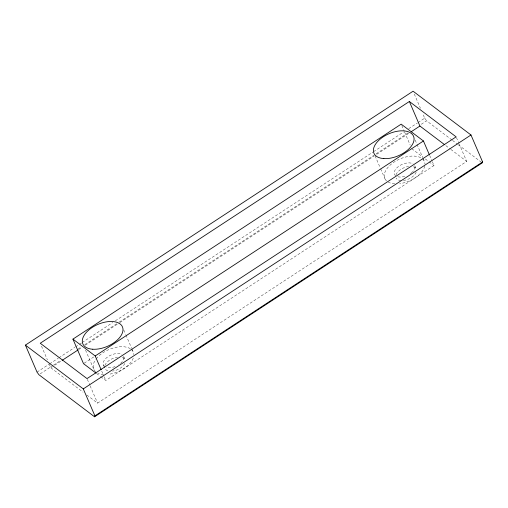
<?xml version="1.0" encoding="UTF-8"?>
<svg xmlns="http://www.w3.org/2000/svg" width="508" height="508" viewBox="0 0 508 508"><rect width="100%" height="100%" fill="white"/><g stroke="black" fill="none" stroke-linecap="round" stroke-linejoin="round"><path stroke-width="0.38" stroke-dasharray="2.54 1.91" d="M37.02 372.104L48.971 364.28M49.638 363.842L58.268 358.191M58.928 357.759L74.86 347.326M75.527 346.888L78.842 344.716M79.508 344.278L81.502 342.976M82.163 342.538L112.7 322.542M115.354 320.802L372.923 152.108M373.583 151.67L403.46 132.105M408.769 128.632L417.398 122.974M418.065 122.542L424.701 118.193L422.561 113.221M40.221 373.831L52.832 365.57M53.492 365.138L60.795 360.35M78.054 349.047L81.375 346.875M84.696 344.703L116.561 323.831M119.215 322.091L375.456 154.267M376.117 153.835L408.648 132.531M421.259 124.269L426.568 120.79L451.872 139.922M49.27 364.173L50.819 367.779L52.146 366.909M54.807 365.169L61.443 360.82M78.702 349.517L82.023 347.345M85.344 345.167L119.196 322.993M119.863 322.561L374.117 156.032M376.771 154.292L408.635 133.426M84.163 363.22L94.113 356.705M100.825 376.752L105.772 380.492L434.01 165.513L432.454 161.906M86.843 395.014L97.587 403.136L466.687 161.392L459.232 144.075M452.507 140.398L457.568 144.228M458.203 144.704L482.244 162.884M445.834 145.625L450.259 148.971M450.888 149.447L466.687 161.392M411.74 148.679L422.872 157.093M425.348 158.966L428.441 161.303M429.057 161.773L434.01 165.513M96.495 373.475L100.203 376.282M50.819 367.779L83.052 392.144M424.701 118.193L426.568 120.79M456.432 137.579L458.921 143.351M414.299 94.05L420.421 108.255M429.654 155.41L432.143 161.182M415.169 140.056L416.719 143.662M417.03 144.38L422.618 157.359M422.929 158.083L424.174 160.966M401.79 125.584L404.279 131.356M404.59 132.08L410.185 145.072M375.088 155.886L380.365 168.148M380.676 168.866L385.026 178.962M123.774 329.978L125.641 334.308M125.946 335.026L131.54 348.005M131.851 348.729L133.09 351.612M103.518 365.201L105.029 368.706M101.733 371.113L103.905 376.161M104.216 376.885L105.772 380.492M85.554 350.139L93.942 369.608M87.332 379.324L89.814 385.096M90.126 385.82L97.587 403.136M41.497 346.132L47.403 359.842M124.854 363.455A11.011 6.109 -23.3 0 1 112.497 371.1M107.798 370.802A11.011 6.109 -23.3 0 1 104.629 367.151M104.94 365.385A11.011 6.109 -23.3 0 1 117.551 357.13M122.257 357.429A11.011 6.109 -23.3 0 1 125.019 359.518L123.514 356.013A11.011 6.109 -23.3 0 1 118.859 364.649M416.192 172.193A11.011 6.109 -23.3 0 1 401.663 180.569M401.06 180.543A11.011 6.109 -23.3 0 1 396.113 178.06M396.024 174.739A11.011 6.109 -23.3 0 1 408.635 166.478M413.334 166.783A11.011 6.109 -23.3 0 1 416.103 168.872L414.591 165.367A11.011 6.109 -23.3 0 1 412.521 171.914M133.261 358.121A21.558 11.963 -23.3 0 1 108.566 374.294M103.626 374.472A21.558 11.963 -23.3 0 1 97.911 373.145M95.536 371.621A21.558 11.963 -23.3 0 1 95.72 359.474M96.164 358.877A21.558 11.963 -23.3 0 1 130.41 348.774M131.496 349.599A21.558 11.963 -23.3 0 1 133.871 354.66M115.043 366.579A11.011 6.109 -23.3 0 1 106.286 367.297M104.597 366.452A11.011 6.109 -23.3 0 1 107.785 356.826A11.011 6.109 -23.3 0 1 121.933 354.438M424.751 166.059A21.558 11.963 -23.3 0 1 399.65 183.648M394.71 183.826A21.558 11.963 -23.3 0 1 388.328 182.162M386.613 180.975A21.558 11.963 -23.3 0 1 394.132 162.052A21.558 11.963 -23.3 0 1 421.494 158.128M422.58 158.953A21.558 11.963 -23.3 0 1 424.955 164.014M412.071 172.352A11.011 6.109 -23.3 0 1 410.515 173.615M404.768 176.384A11.011 6.109 -23.3 0 1 397.37 176.651M395.681 175.8A11.011 6.109 -23.3 0 1 398.869 166.179A11.011 6.109 -23.3 0 1 413.017 163.792"/><path stroke-width="0.76" d="M94.564 416.795L94.92 415.881L482.6 161.969L470.98 134.982L413.08 91.205L25.4 345.116L37.02 372.104L38.894 374.701L94.564 416.795L482.244 162.884L482.6 161.969M409.359 101.498L40.253 343.243L87.02 378.6L456.12 136.855L409.359 101.498L419.925 126.035L444.57 144.666M95.872 373.012L83.502 363.658L72.936 339.122L401.174 124.142L423.443 140.983L429.343 154.692M62.109 360.388L78.041 349.955M411.296 131.686L419.925 126.035M72.936 339.122L95.206 355.962L423.443 140.983M25.4 345.116L83.299 388.893L470.98 134.982M95.206 355.962L101.111 369.672M83.299 388.893L94.92 415.881M92.761 349.237A21.558 11.963 -23.3 0 0 122.999 329.425A21.558 11.963 -23.3 0 0 92.183 327.463A21.558 11.963 -23.3 0 0 92.761 349.237M383.838 158.591A21.558 11.963 -23.3 0 0 414.084 138.779A21.558 11.963 -23.3 0 0 383.261 136.817A21.558 11.963 -23.3 0 0 383.838 158.591"/></g></svg>
